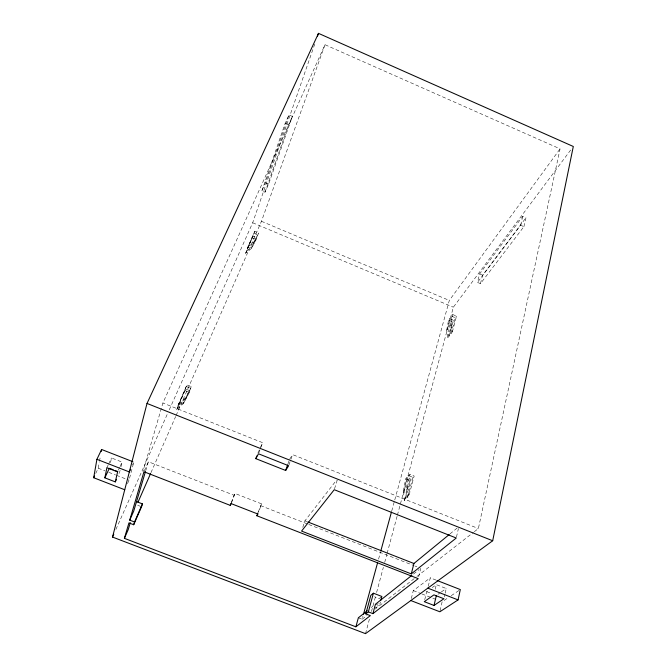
<?xml version="1.0" encoding="UTF-8"?>
<svg xmlns="http://www.w3.org/2000/svg" width="667" height="667" viewBox="0 0 667 667"><rect width="100%" height="100%" fill="white"/><g stroke="black" fill="none" stroke-linecap="round" stroke-linejoin="round"><path stroke-width="0.5" stroke-dasharray="3.33 2.5" d="M95.756 473.412L98.224 468.226L99.291 462.314M99.475 461.322L100.367 456.395M449.758 326.088L451.584 316.2L452.81 314.566L456.528 316.125L452.268 332.208L451.025 333.808L449.758 326.088L450.992 324.479L452.81 314.566M446.707 330.082L448.541 320.227L449.75 318.626L453.443 320.168L449.174 336.185L447.949 337.76L446.707 330.082L447.924 328.489L449.75 318.626M406.37 487.994L408.746 475.679L409.988 474.37L414.157 476.046L408.821 496.173L407.57 497.424L406.37 487.994L407.612 486.71L409.988 474.37M403.302 491.154L405.686 478.923L406.903 477.63L411.047 479.29L405.711 499.291L404.485 500.533L403.302 491.154L404.527 489.895L406.903 477.63M110.514 462.631L111.489 457.954L122.111 462.098L121.027 466.725M474.287 531.732L478.381 528.539L560.072 148.866L325.004 44.722L162.898 403.01L142.963 471.536M456.47 537.068L458.412 528.556M440.087 610.789L442.129 601.809L447.916 597.915M444.339 596.898L444.972 594.105M445.189 593.171L446.24 588.519L436.318 584.651L432.299 587.56M523.912 226.638L525.955 217.784L522.72 216.383L479.623 273.937L477.464 282.391L480.448 283.658L523.912 226.638L520.652 225.229L477.464 282.391M435.234 589.294L436.318 584.651M520.652 225.229L522.72 216.383M120.16 470.435L118.518 474.904M424.746 599.666L426.663 591.637L428.272 590.478M428.272 586.26L430.282 577.839L436.093 580.107M418.676 576.78L420.769 568.284M411.331 598.557L413.29 590.603L430.282 577.839M480.448 283.658L482.591 275.204L525.955 217.784M127.48 483.675L129.048 480.198L133.817 462.064L132.591 464.757M407.57 497.424L412.906 477.347L414.157 476.046M451.025 333.808L455.286 317.75L456.528 316.125M375.446 604.235L379.406 605.761L380.39 602.043M404.485 500.533L409.813 480.573L411.047 479.29M447.949 337.76L452.218 321.769L453.443 320.168M375.162 609.071L376.788 607.804L378.022 603.185M365.516 633.65L369.843 617.575M371.461 611.556L375.521 596.481M376.597 592.471L383.358 567.359M384.709 562.331L386.868 554.302M387.143 553.293L397.14 516.133M397.407 515.124L453.352 307.204L570.819 149.817M358.362 617.792L362.139 619.234L362.965 616.225M378.589 559.088L380.507 552.068M391.746 510.964L394.489 500.942M394.764 499.942L449.308 300.442L560.072 148.866M145.748 470.619L148.382 461.747L234.067 495.256L235.034 493.48L261.606 503.877L258.613 512.214M334.534 488.769L337.744 478.564M176.58 409.855L185.593 389.011L189.928 390.745L189.386 392.346L183.492 403.493L176.58 409.855L185.593 389.011M177.856 405.928L186.927 384.942L191.296 386.702L190.745 388.327L184.809 399.525L177.856 405.928L186.927 384.942M302.785 527.355L304.919 520.835L336.485 480.19M183.492 403.493L189.928 390.745M184.809 399.525L191.296 386.702M261.881 190.854L285.168 123.303L288.969 114.957L292.371 116.433L268.609 184.125L265.007 192.179L261.881 190.854L265.499 182.8L288.969 114.957M169.268 409.821L252.676 222.761L314.732 44.147M265.007 192.179L288.586 124.779L292.371 116.433M287.919 464.015L288.886 461.247M288.978 464.816L290.604 460.172M290.929 459.246L292.555 454.602L478.381 528.539M245.598 253.302L253.026 236.093L256.878 237.702L256.195 239.578L251.417 248.416L245.598 253.302L253.026 236.093M247.249 248.641L254.711 231.341L258.588 232.975L257.896 234.876L253.093 243.747L247.249 248.641L254.711 231.341M251.417 248.416L256.878 237.702M253.093 243.747L258.588 232.975M176.088 415.541L261.456 221.294L325.004 44.722M258.204 512.064L261.606 503.877M257.871 453.151L262.623 442.688L162.898 403.01M258.829 452.86L260.547 448.232M260.897 447.315L262.623 442.688M231.282 502.61L234.067 495.256M231.541 502.701L235.034 493.48M150.975 472.67L175.663 416.491M115.908 529.456L167.567 413.615M144.347 470.819L148.382 461.747M118.418 470.102L119.651 467.434M120.06 466.541L122.111 462.098M106.895 467.717L108.146 465.057M108.563 464.165L111.489 457.954M289.536 459.405L292.555 454.602M177.089 408.296L184.017 401.918M178.364 404.335L185.351 397.924M246.256 251.451L252.084 246.557M247.907 246.757L253.777 241.854M450.017 533.9L457.237 527.981M381.216 596.99L379.256 598.566L374.587 596.765M371.252 607.57L372.861 606.286M413.482 574.062L419.151 569.568M362.139 619.234L367.025 615.424M379.406 605.761L416.216 577.047M417.033 576.405L473.47 532.366M438.011 594.264L440.478 592.538M441.304 591.962L446.24 588.519M451.226 595.689L460.322 589.57M137.702 505.252L141.546 506.737M374.429 606.895L376.788 607.804M98.224 468.226L104.969 470.844M108.821 472.344L115.566 474.962M116.525 475.338L129.048 480.198M413.29 590.603L420.985 593.588M421.944 593.963L436.36 599.566M426.663 591.637L431.516 593.53M304.919 520.835L306.845 521.586M260.522 505.603L307.82 524.104M308.788 524.487L414.007 565.641M414.974 566.016L416.908 566.775M186.385 386.577L190.745 388.327M408.746 475.679L412.906 477.347M185.059 390.62L189.386 392.346M405.686 478.923L409.813 480.573M252.359 237.969L256.195 239.578M448.541 320.227L452.218 321.769M261.456 221.294L449.308 300.442M252.676 222.761L453.352 307.204M254.035 233.25L257.896 234.876M451.584 316.2L455.286 317.75M265.499 182.8L268.609 184.125M479.623 273.937L482.591 275.204M285.168 123.303L288.586 124.779M450.992 324.479L452.268 332.208M447.924 328.489L449.174 336.185M407.612 486.71L408.821 496.173M404.527 489.895L405.711 499.291"/><path stroke-width="1" d="M124.737 489.753L93.697 477.739L96.907 459.313L101.609 449.491L132.866 461.697M101.259 451.459L101.609 449.491M104.852 477.839L106.895 467.717L117.6 471.877L115.299 481.891L104.852 477.839L109.346 468.251M492.696 540.754L573.303 146.482L318.484 33.35L147.015 403.443L112.523 537.06L365.516 633.65L492.696 540.754L147.015 403.443M410.839 600.55L439.861 611.781L458.062 599.9L460.322 589.57L437.068 580.49M434.034 605.453L443.922 598.758L433.934 594.872L424.27 601.667L434.034 605.453L436.36 595.414M411.306 573.895L456.253 538.011L334.242 489.703L301.567 531.082L411.306 573.895L413.915 563.49L449.216 534.559M380.882 600.183L381.866 596.473L373.42 593.205L370.86 595.323L365.808 613.89L370.343 615.633L355.878 626.805L124.395 538.344L128.931 522.903L133.7 524.737L141.546 506.737L142.438 503.893L136.627 501.651M365.808 613.89L368.359 611.881L372.928 613.632L375.446 604.235L411.864 575.346M368.359 611.881L373.42 593.205M363.507 614.224L377.489 563.098M380.782 551.067L391.471 511.964M355.878 626.805L358.362 617.792L367.225 610.764M133.7 524.737L134.542 521.994L129.731 520.152L143.947 471.727L230.232 505.369L231.191 503.627L257.954 514.065L256.878 515.758L418.217 578.664L372.928 613.632M130.273 522.711L128.231 529.598L124.395 538.344M145.456 471.602L133.733 511.055L129.731 520.152M317.459 36.293L318.484 33.35M256.845 455.903L255.811 458.654L285.651 470.468L287.594 464.932M256.878 515.758L257.871 512.99M230.232 505.369L230.932 503.535M134.542 521.994L142.438 503.893M138.002 502.193L150.559 473.628M112.523 537.06L113.799 534.209M130.557 469.243L129.331 471.936L96.907 459.313M115.299 481.891L116.508 479.273M93.697 477.739L94.522 476.013M255.811 458.654L258.479 453.785L288.653 465.749L285.651 470.468M427.83 588.136L458.062 599.9M110.288 468.618L113.123 469.718M115.007 470.452L117.834 471.552M307.812 521.961L413.915 563.49"/></g></svg>
